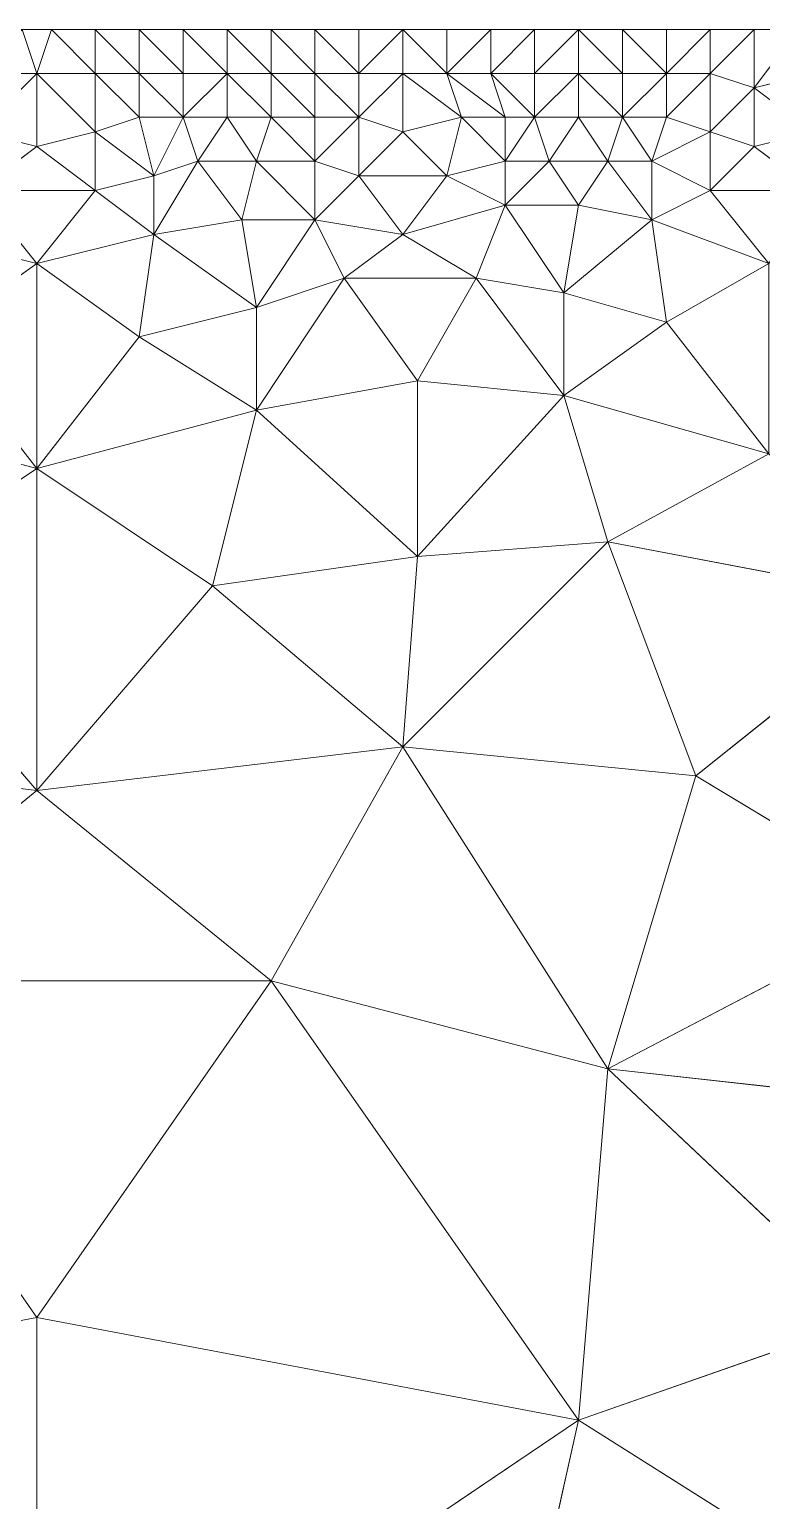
# Model space of a CAD drawing. Header units: metres. Extents: x 0 to 8, y 0 to 4.
# Drawn here: x 6.995 to 7.495, y 2.995 to 4 of the extents above; entities that cross this region are included whole.
import ezdxf

# ---------------------------------------------------------------- set-up
doc = ezdxf.new("R2010")
doc.units = ezdxf.units.M
doc.header["$MEASUREMENT"] = 0
doc.layers.add('losas-1', color=7, linetype='Continuous', lineweight=0)

msp = doc.modelspace()

# ---------------------------------------------------------------- linework, layer by layer
at = {"layer": 'losas-1'}
for p, q in [((8, 4), (6, 4)), ((6.99, 4), (7, 3.97)), ((7.01, 4), (7, 3.97)), ((7.01, 4), (7.04, 3.97)), ((7.07, 3.97), (7.04, 4)), ((7.04, 4), (7.04, 3.97)), ((7.1, 3.97), (7.07, 4)), ((7.07, 4), (7.07, 3.97)), ((7.13, 3.97), (7.1, 4)), ((7.1, 4), (7.1, 3.97)), ((7.16, 3.97), (7.13, 4)), ((7.13, 4), (7.13, 3.97)), ((7.19, 3.97), (7.16, 4)), ((7.16, 4), (7.16, 3.97)), ((7.22, 3.97), (7.19, 4)), ((7.19, 4), (7.19, 3.97)), ((7.22, 4), (7.22, 3.97)), ((7.22, 3.97), (7.25, 4)), ((7.28, 3.97), (7.25, 4)), ((7.25, 4), (7.25, 3.97)), ((7.28, 4), (7.28, 3.97)), ((7.28, 3.97), (7.31, 4)), ((7.31, 4), (7.31, 3.97)), ((7.31, 3.97), (7.34, 4)), ((7.34, 4), (7.34, 3.97)), ((7.34, 3.97), (7.37, 4)), ((7.4, 3.97), (7.37, 4)), ((7.37, 4), (7.37, 3.97)), ((7.43, 3.97), (7.4, 4)), ((7.4, 4), (7.4, 3.97)), ((7.43, 4), (7.43, 3.97)), ((7.43, 3.97), (7.46, 4)), ((7.46, 4), (7.46, 3.97)), ((7.46, 3.97), (7.49, 4)), ((7.49, 4), (7.49, 3.96)), ((7.49, 3.96), (7.52, 4)), ((6.96, 3.97), (7, 3.97)), ((7, 3.97), (6.96, 3.93)), ((7, 3.97), (7.04, 3.97)), ((7, 3.92), (7, 3.97)), ((7, 3.97), (7.04, 3.93)), ((7.04, 3.97), (7.07, 3.97)), ((7.04, 3.93), (7.04, 3.97)), ((7.04, 3.97), (7.07, 3.94)), ((7.07, 3.97), (7.1, 3.97)), ((7.07, 3.94), (7.07, 3.97)), ((7.07, 3.97), (7.1, 3.94)), ((7.1, 3.97), (7.13, 3.97)), ((7.1, 3.94), (7.1, 3.97)), ((7.13, 3.97), (7.1, 3.94)), ((7.13, 3.97), (7.16, 3.97)), ((7.13, 3.94), (7.13, 3.97)), ((7.13, 3.97), (7.16, 3.94)), ((7.16, 3.97), (7.19, 3.97)), ((7.16, 3.94), (7.16, 3.97)), ((7.16, 3.97), (7.19, 3.94)), ((7.19, 3.97), (7.22, 3.97)), ((7.19, 3.94), (7.19, 3.97)), ((7.19, 3.97), (7.22, 3.94)), ((7.22, 3.97), (7.25, 3.97)), ((7.22, 3.94), (7.22, 3.97)), ((7.25, 3.97), (7.22, 3.94)), ((7.25, 3.97), (7.28, 3.97)), ((7.25, 3.93), (7.25, 3.97)), ((7.25, 3.97), (7.29, 3.94)), ((7.28, 3.97), (7.32, 3.94)), ((7.31, 3.97), (7.28, 3.97)), ((7.28, 3.97), (7.29, 3.94)), ((7.32, 3.94), (7.31, 3.97)), ((7.31, 3.97), (7.34, 3.94)), ((7.34, 3.97), (7.31, 3.97)), ((7.34, 3.94), (7.34, 3.97)), ((7.37, 3.97), (7.34, 3.94)), ((7.37, 3.97), (7.34, 3.97)), ((7.37, 3.94), (7.37, 3.97)), ((7.37, 3.97), (7.4, 3.97)), ((7.37, 3.97), (7.4, 3.94)), ((7.4, 3.97), (7.43, 3.97)), ((7.4, 3.94), (7.4, 3.97)), ((7.43, 3.97), (7.4, 3.94)), ((7.43, 3.97), (7.46, 3.97)), ((7.43, 3.94), (7.43, 3.97)), ((7.46, 3.97), (7.43, 3.94)), ((7.46, 3.97), (7.49, 3.96)), ((7.46, 3.93), (7.46, 3.97)), ((7.49, 3.96), (7.53, 3.97)), ((7.49, 3.96), (7.46, 3.93)), ((7.49, 3.92), (7.49, 3.96)), ((7.49, 3.96), (7.53, 3.93)), ((7.07, 3.94), (7.04, 3.93)), ((7.08, 3.9), (7.07, 3.94)), ((7.1, 3.94), (7.07, 3.94)), ((7.1, 3.94), (7.08, 3.9)), ((7.11, 3.91), (7.1, 3.94)), ((7.13, 3.94), (7.1, 3.94)), ((7.13, 3.94), (7.11, 3.91)), ((7.15, 3.91), (7.13, 3.94)), ((7.16, 3.94), (7.13, 3.94)), ((7.16, 3.94), (7.15, 3.91)), ((7.16, 3.94), (7.19, 3.91)), ((7.19, 3.94), (7.16, 3.94)), ((7.19, 3.91), (7.19, 3.94)), ((7.22, 3.94), (7.19, 3.91)), ((7.22, 3.94), (7.19, 3.94)), ((7.22, 3.9), (7.22, 3.94)), ((7.25, 3.93), (7.22, 3.94)), ((7.29, 3.94), (7.25, 3.93)), ((7.29, 3.94), (7.28, 3.9)), ((7.29, 3.94), (7.32, 3.91)), ((7.32, 3.94), (7.29, 3.94)), ((7.32, 3.91), (7.32, 3.94)), ((7.34, 3.94), (7.32, 3.91)), ((7.34, 3.94), (7.32, 3.94)), ((7.35, 3.91), (7.34, 3.94)), ((7.34, 3.94), (7.37, 3.94)), ((7.37, 3.94), (7.35, 3.91)), ((7.39, 3.91), (7.37, 3.94)), ((7.4, 3.94), (7.37, 3.94)), ((7.4, 3.94), (7.39, 3.91)), ((7.4, 3.94), (7.42, 3.91)), ((7.43, 3.94), (7.4, 3.94)), ((7.42, 3.91), (7.43, 3.94)), ((7.46, 3.93), (7.43, 3.94)), ((7, 3.92), (6.96, 3.93)), ((7.04, 3.93), (7, 3.92)), ((7.04, 3.93), (7.08, 3.9)), ((7.04, 3.93), (7.04, 3.89)), ((7.25, 3.93), (7.22, 3.9)), ((7.28, 3.9), (7.25, 3.93)), ((7.46, 3.93), (7.42, 3.91)), ((7.46, 3.89), (7.46, 3.93)), ((7.49, 3.92), (7.46, 3.93)), ((7.53, 3.93), (7.49, 3.92)), ((7, 3.92), (6.96, 3.89)), ((7.04, 3.89), (7, 3.92)), ((7.49, 3.92), (7.46, 3.89)), ((7.53, 3.89), (7.49, 3.92)), ((7.11, 3.91), (7.08, 3.86)), ((7.11, 3.91), (7.08, 3.9)), ((7.14, 3.87), (7.11, 3.91)), ((7.11, 3.91), (7.15, 3.91)), ((7.15, 3.91), (7.14, 3.87)), ((7.15, 3.91), (7.19, 3.87)), ((7.19, 3.91), (7.15, 3.91)), ((7.19, 3.87), (7.19, 3.91)), ((7.22, 3.9), (7.19, 3.91)), ((7.28, 3.9), (7.32, 3.91)), ((7.32, 3.91), (7.35, 3.91)), ((7.35, 3.91), (7.32, 3.88)), ((7.32, 3.91), (7.32, 3.88)), ((7.37, 3.88), (7.35, 3.91)), ((7.35, 3.91), (7.39, 3.91)), ((7.39, 3.91), (7.37, 3.88)), ((7.39, 3.91), (7.42, 3.91)), ((7.39, 3.91), (7.42, 3.87)), ((7.42, 3.87), (7.42, 3.91)), ((7.46, 3.89), (7.42, 3.91)), ((7.08, 3.9), (7.04, 3.89)), ((7.08, 3.86), (7.08, 3.9)), ((7.22, 3.9), (7.19, 3.87)), ((7.25, 3.86), (7.22, 3.9)), ((7.22, 3.9), (7.28, 3.9)), ((7.28, 3.9), (7.25, 3.86)), ((7.32, 3.88), (7.28, 3.9)), ((7, 3.84), (6.96, 3.89)), ((6.96, 3.89), (7.04, 3.89)), ((7.04, 3.89), (7, 3.84)), ((7.08, 3.86), (7.04, 3.89)), ((7.46, 3.89), (7.42, 3.87)), ((7.5, 3.84), (7.46, 3.89)), ((7.46, 3.89), (7.53, 3.89)), ((7.32, 3.88), (7.25, 3.86)), ((7.32, 3.88), (7.3, 3.83)), ((7.32, 3.88), (7.36, 3.82)), ((7.37, 3.88), (7.32, 3.88)), ((7.36, 3.82), (7.37, 3.88)), ((7.42, 3.87), (7.37, 3.88)), ((7.14, 3.87), (7.08, 3.86)), ((7.19, 3.87), (7.14, 3.87)), ((7.14, 3.87), (7.15, 3.81)), ((7.19, 3.87), (7.15, 3.81)), ((7.21, 3.83), (7.19, 3.87)), ((7.25, 3.86), (7.19, 3.87)), ((7.42, 3.87), (7.36, 3.82)), ((7.43, 3.8), (7.42, 3.87)), ((7.5, 3.84), (7.42, 3.87)), ((7, 3.84), (6.92, 3.86)), ((7.08, 3.86), (7, 3.84)), ((7.08, 3.86), (7.07, 3.79)), ((7.08, 3.86), (7.15, 3.81)), ((7.25, 3.86), (7.21, 3.83)), ((7.3, 3.83), (7.25, 3.86)), ((7, 3.84), (6.93, 3.79)), ((7.07, 3.79), (7, 3.84)), ((7, 3.84), (7, 3.7)), ((7.5, 3.84), (7.43, 3.8)), ((7.15, 3.81), (7.21, 3.83)), ((7.21, 3.83), (7.15, 3.74)), ((7.26, 3.76), (7.21, 3.83)), ((7.21, 3.83), (7.3, 3.83)), ((7.3, 3.83), (7.26, 3.76)), ((7.3, 3.83), (7.36, 3.82)), ((7.36, 3.75), (7.3, 3.83)), ((7.36, 3.82), (7.43, 3.8)), ((7.36, 3.75), (7.36, 3.82)), ((7.15, 3.81), (7.07, 3.79)), ((7.15, 3.81), (7.15, 3.74)), ((7.43, 3.8), (7.36, 3.75)), ((7.5, 3.71), (7.43, 3.8)), ((7, 3.7), (6.93, 3.79)), ((7.07, 3.79), (7, 3.7)), ((7.15, 3.74), (7.07, 3.79)), ((7.26, 3.76), (7.15, 3.74)), ((7.26, 3.64), (7.26, 3.76)), ((7.36, 3.75), (7.26, 3.76)), ((7.36, 3.75), (7.26, 3.64)), ((7.39, 3.65), (7.36, 3.75)), ((7.5, 3.71), (7.36, 3.75)), ((7, 3.7), (6.85, 3.74)), ((7.15, 3.74), (7, 3.7)), ((7.15, 3.74), (7.12, 3.62)), ((7.15, 3.74), (7.26, 3.64)), ((7.5, 3.71), (7.39, 3.65)), ((7, 3.7), (6.88, 3.62)), ((7.12, 3.62), (7, 3.7)), ((7, 3.7), (7, 3.48)), ((7.39, 3.65), (7.25, 3.51)), ((7.26, 3.64), (7.39, 3.65)), ((7.45, 3.49), (7.39, 3.65)), ((7.39, 3.65), (7.6, 3.61)), ((7.12, 3.62), (7.26, 3.64)), ((7.26, 3.64), (7.25, 3.51)), ((7, 3.48), (6.88, 3.62)), ((7.12, 3.62), (7, 3.48)), ((7.25, 3.51), (7.12, 3.62)), ((7.6, 3.61), (7.45, 3.49)), ((7, 3.48), (6.75, 3.51)), ((7.25, 3.51), (7, 3.48)), ((7.25, 3.51), (7.16, 3.35)), ((7.25, 3.51), (7.39, 3.29)), ((7.45, 3.49), (7.25, 3.51)), ((7.39, 3.29), (7.45, 3.49)), ((7.6, 3.4), (7.45, 3.49)), ((7, 3.48), (6.84, 3.35)), ((7.16, 3.35), (7, 3.48)), ((7.6, 3.4), (7.39, 3.29)), ((7, 3.12), (6.84, 3.35)), ((7.16, 3.35), (6.84, 3.35)), ((7.16, 3.35), (7, 3.12)), ((7.16, 3.35), (7.39, 3.29)), ((7.16, 3.35), (7.37, 3.05)), ((7.39, 3.29), (7.37, 3.05)), ((7.57, 3.12), (7.39, 3.29)), ((7.57, 3.27), (7.39, 3.29)), ((7, 3.12), (6.63, 3.05)), ((7, 2.8), (7, 3.12)), ((7.37, 3.05), (7, 3.12)), ((7.57, 3.12), (7.37, 3.05)), ((7.37, 3.05), (7, 2.8)), ((7.31, 2.78), (7.37, 3.05)), ((7.56, 2.93), (7.37, 3.05))]:
    msp.add_line(p, q, dxfattribs=at)
for points in [[(7, 3.97), (6.99, 4), (6.96, 3.97)], [(7.04, 3.97), (7.01, 4), (7, 3.97)], [(7.07, 3.97), (7.04, 4), (7.04, 3.97)], [(7.1, 3.97), (7.07, 4), (7.07, 3.97)], [(7.13, 3.97), (7.1, 4), (7.1, 3.97)], [(7.16, 3.97), (7.13, 4), (7.13, 3.97)], [(7.19, 3.97), (7.16, 4), (7.16, 3.97)], [(7.22, 3.97), (7.19, 4), (7.19, 3.97)], [(7.25, 4), (7.22, 3.97), (7.25, 3.97)], [(7.28, 3.97), (7.25, 4), (7.25, 3.97)], [(7.31, 4), (7.28, 3.97), (7.31, 3.97)], [(7.34, 4), (7.31, 3.97), (7.34, 3.97)], [(7.37, 4), (7.34, 3.97), (7.37, 3.97)], [(7.4, 3.97), (7.37, 4), (7.37, 3.97)], [(7.43, 3.97), (7.4, 4), (7.4, 3.97)], [(7.46, 4), (7.43, 3.97), (7.46, 3.97)], [(7.49, 4), (7.46, 3.97), (7.49, 3.96)], [(7.52, 4), (7.49, 3.96), (7.53, 3.97)], [(6.96, 3.93), (7, 3.92), (7, 3.97)], [(6.96, 3.93), (7, 3.97), (6.96, 3.97)], [(7, 3.97), (7.04, 3.93), (7.04, 3.97)], [(7, 3.92), (7.04, 3.93), (7, 3.97)], [(7.04, 3.97), (7.07, 3.94), (7.07, 3.97)], [(7.04, 3.93), (7.07, 3.94), (7.04, 3.97)], [(7.07, 3.97), (7.1, 3.94), (7.1, 3.97)], [(7.07, 3.94), (7.1, 3.94), (7.07, 3.97)], [(7.1, 3.94), (7.13, 3.94), (7.13, 3.97)], [(7.1, 3.94), (7.13, 3.97), (7.1, 3.97)], [(7.13, 3.97), (7.16, 3.94), (7.16, 3.97)], [(7.13, 3.94), (7.16, 3.94), (7.13, 3.97)], [(7.16, 3.97), (7.19, 3.94), (7.19, 3.97)], [(7.16, 3.94), (7.19, 3.94), (7.16, 3.97)], [(7.19, 3.97), (7.22, 3.94), (7.22, 3.97)], [(7.19, 3.94), (7.22, 3.94), (7.19, 3.97)], [(7.22, 3.94), (7.25, 3.93), (7.25, 3.97)], [(7.22, 3.94), (7.25, 3.97), (7.22, 3.97)], [(7.25, 3.97), (7.29, 3.94), (7.28, 3.97)], [(7.25, 3.93), (7.29, 3.94), (7.25, 3.97)], [(7.28, 3.97), (7.32, 3.94), (7.31, 3.97)], [(7.29, 3.94), (7.32, 3.94), (7.28, 3.97)], [(7.31, 3.97), (7.34, 3.94), (7.34, 3.97)], [(7.32, 3.94), (7.34, 3.94), (7.31, 3.97)], [(7.34, 3.94), (7.37, 3.94), (7.37, 3.97)], [(7.34, 3.94), (7.37, 3.97), (7.34, 3.97)], [(7.37, 3.97), (7.4, 3.94), (7.4, 3.97)], [(7.37, 3.94), (7.4, 3.94), (7.37, 3.97)], [(7.4, 3.94), (7.43, 3.94), (7.43, 3.97)], [(7.4, 3.94), (7.43, 3.97), (7.4, 3.97)], [(7.43, 3.94), (7.46, 3.93), (7.46, 3.97)], [(7.43, 3.94), (7.46, 3.97), (7.43, 3.97)], [(7.46, 3.93), (7.49, 3.96), (7.46, 3.97)], [(7.49, 3.96), (7.53, 3.93), (7.53, 3.97)], [(7.46, 3.93), (7.49, 3.92), (7.49, 3.96)], [(7.49, 3.92), (7.53, 3.93), (7.49, 3.96)], [(7.04, 3.93), (7.08, 3.9), (7.07, 3.94)], [(7.08, 3.9), (7.1, 3.94), (7.07, 3.94)], [(7.08, 3.9), (7.11, 3.91), (7.1, 3.94)], [(7.11, 3.91), (7.13, 3.94), (7.1, 3.94)], [(7.11, 3.91), (7.15, 3.91), (7.13, 3.94)], [(7.15, 3.91), (7.16, 3.94), (7.13, 3.94)], [(7.15, 3.91), (7.19, 3.91), (7.16, 3.94)], [(7.16, 3.94), (7.19, 3.91), (7.19, 3.94)], [(7.19, 3.91), (7.22, 3.9), (7.22, 3.94)], [(7.19, 3.91), (7.22, 3.94), (7.19, 3.94)], [(7.22, 3.9), (7.25, 3.93), (7.22, 3.94)], [(7.28, 3.9), (7.29, 3.94), (7.25, 3.93)], [(7.28, 3.9), (7.32, 3.91), (7.29, 3.94)], [(7.29, 3.94), (7.32, 3.91), (7.32, 3.94)], [(7.32, 3.91), (7.35, 3.91), (7.34, 3.94)], [(7.32, 3.91), (7.34, 3.94), (7.32, 3.94)], [(7.35, 3.91), (7.37, 3.94), (7.34, 3.94)], [(7.35, 3.91), (7.39, 3.91), (7.37, 3.94)], [(7.39, 3.91), (7.4, 3.94), (7.37, 3.94)], [(7.39, 3.91), (7.42, 3.91), (7.4, 3.94)], [(7.4, 3.94), (7.42, 3.91), (7.43, 3.94)], [(7.42, 3.91), (7.46, 3.93), (7.43, 3.94)], [(6.96, 3.89), (7, 3.92), (6.96, 3.93)], [(7.04, 3.89), (7.04, 3.93), (7, 3.92)], [(7.04, 3.89), (7.08, 3.9), (7.04, 3.93)], [(7.22, 3.9), (7.28, 3.9), (7.25, 3.93)], [(7.42, 3.91), (7.46, 3.89), (7.46, 3.93)], [(7.46, 3.89), (7.49, 3.92), (7.46, 3.93)], [(7.53, 3.89), (7.53, 3.93), (7.49, 3.92)], [(6.96, 3.89), (7.04, 3.89), (7, 3.92)], [(7.46, 3.89), (7.53, 3.89), (7.49, 3.92)], [(7.11, 3.91), (7.08, 3.86), (7.14, 3.87)], [(7.08, 3.9), (7.08, 3.86), (7.11, 3.91)], [(7.14, 3.87), (7.15, 3.91), (7.11, 3.91)], [(7.14, 3.87), (7.19, 3.87), (7.15, 3.91)], [(7.15, 3.91), (7.19, 3.87), (7.19, 3.91)], [(7.19, 3.87), (7.22, 3.9), (7.19, 3.91)], [(7.32, 3.88), (7.32, 3.91), (7.28, 3.9)], [(7.32, 3.88), (7.37, 3.88), (7.35, 3.91)], [(7.32, 3.88), (7.35, 3.91), (7.32, 3.91)], [(7.37, 3.88), (7.39, 3.91), (7.35, 3.91)], [(7.37, 3.88), (7.42, 3.87), (7.39, 3.91)], [(7.39, 3.91), (7.42, 3.87), (7.42, 3.91)], [(7.42, 3.87), (7.46, 3.89), (7.42, 3.91)], [(7.08, 3.86), (7.08, 3.9), (7.04, 3.89)], [(7.19, 3.87), (7.25, 3.86), (7.22, 3.9)], [(7.25, 3.86), (7.28, 3.9), (7.22, 3.9)], [(7.25, 3.86), (7.32, 3.88), (7.28, 3.9)], [(6.92, 3.86), (7, 3.84), (6.96, 3.89)], [(7, 3.84), (7.04, 3.89), (6.96, 3.89)], [(7, 3.84), (7.08, 3.86), (7.04, 3.89)], [(7.42, 3.87), (7.5, 3.84), (7.46, 3.89)], [(7.5, 3.84), (7.53, 3.89), (7.46, 3.89)], [(7.25, 3.86), (7.3, 3.83), (7.32, 3.88)], [(7.3, 3.83), (7.36, 3.82), (7.32, 3.88)], [(7.32, 3.88), (7.36, 3.82), (7.37, 3.88)], [(7.36, 3.82), (7.42, 3.87), (7.37, 3.88)], [(7.08, 3.86), (7.15, 3.81), (7.14, 3.87)], [(7.15, 3.81), (7.19, 3.87), (7.14, 3.87)], [(7.15, 3.81), (7.21, 3.83), (7.19, 3.87)], [(7.19, 3.87), (7.21, 3.83), (7.25, 3.86)], [(7.36, 3.82), (7.43, 3.8), (7.42, 3.87)], [(7.42, 3.87), (7.43, 3.8), (7.5, 3.84)], [(6.92, 3.86), (6.93, 3.79), (7, 3.84)], [(7, 3.84), (7.07, 3.79), (7.08, 3.86)], [(7.07, 3.79), (7.15, 3.81), (7.08, 3.86)], [(7.21, 3.83), (7.3, 3.83), (7.25, 3.86)], [(7, 3.7), (7, 3.84), (6.93, 3.79)], [(7, 3.7), (7.07, 3.79), (7, 3.84)], [(7.5, 3.71), (7.5, 3.84), (7.43, 3.8)], [(7.15, 3.74), (7.26, 3.76), (7.21, 3.83)], [(7.15, 3.74), (7.21, 3.83), (7.15, 3.81)], [(7.26, 3.76), (7.3, 3.83), (7.21, 3.83)], [(7.3, 3.83), (7.26, 3.76), (7.36, 3.75)], [(7.3, 3.83), (7.36, 3.75), (7.36, 3.82)], [(7.36, 3.75), (7.43, 3.8), (7.36, 3.82)], [(7.15, 3.74), (7.15, 3.81), (7.07, 3.79)], [(7.36, 3.75), (7.5, 3.71), (7.43, 3.8)], [(6.85, 3.74), (7, 3.7), (6.93, 3.79)], [(7, 3.7), (7.15, 3.74), (7.07, 3.79)], [(7.15, 3.74), (7.26, 3.64), (7.26, 3.76)], [(7.26, 3.64), (7.36, 3.75), (7.26, 3.76)], [(7.26, 3.64), (7.39, 3.65), (7.36, 3.75)], [(7.36, 3.75), (7.39, 3.65), (7.5, 3.71)], [(6.85, 3.74), (6.88, 3.62), (7, 3.7)], [(7, 3.7), (7.12, 3.62), (7.15, 3.74)], [(7.12, 3.62), (7.26, 3.64), (7.15, 3.74)], [(7.39, 3.65), (7.6, 3.61), (7.5, 3.71)], [(7, 3.48), (7, 3.7), (6.88, 3.62)], [(7, 3.48), (7.12, 3.62), (7, 3.7)], [(7.39, 3.65), (7.25, 3.51), (7.45, 3.49)], [(7.26, 3.64), (7.25, 3.51), (7.39, 3.65)], [(7.45, 3.49), (7.6, 3.61), (7.39, 3.65)], [(7.25, 3.51), (7.26, 3.64), (7.12, 3.62)], [(6.75, 3.51), (7, 3.48), (6.88, 3.62)], [(7, 3.48), (7.25, 3.51), (7.12, 3.62)], [(7.6, 3.4), (7.6, 3.61), (7.45, 3.49)], [(6.75, 3.51), (6.84, 3.35), (7, 3.48)], [(7, 3.48), (7.16, 3.35), (7.25, 3.51)], [(7.16, 3.35), (7.39, 3.29), (7.25, 3.51)], [(7.25, 3.51), (7.39, 3.29), (7.45, 3.49)], [(7.45, 3.49), (7.39, 3.29), (7.6, 3.4)], [(6.84, 3.35), (7.16, 3.35), (7, 3.48)], [(7.6, 3.4), (7.39, 3.29), (7.57, 3.27)], [(6.84, 3.35), (6.63, 3.05), (7, 3.12)], [(6.84, 3.35), (7, 3.12), (7.16, 3.35)], [(7.37, 3.05), (7.16, 3.35), (7, 3.12)], [(7.37, 3.05), (7.39, 3.29), (7.16, 3.35)], [(7.39, 3.29), (7.37, 3.05), (7.57, 3.12)], [(7.39, 3.29), (7.57, 3.12), (7.57, 3.27)], [(6.63, 3.05), (7, 2.8), (7, 3.12)], [(7, 2.8), (7.37, 3.05), (7, 3.12)], [(7.56, 2.93), (7.57, 3.12), (7.37, 3.05)], [(6.69, 2.78), (7, 2.8), (6.63, 3.05)], [(7, 2.8), (7.31, 2.78), (7.37, 3.05)], [(7.37, 3.05), (7.31, 2.78), (7.56, 2.93)]]:
    msp.add_3dface(points, dxfattribs=at)
for points, invisible_edges in [([(7.01, 4), (6.99, 4), (7, 3.97)], 1), ([(7.04, 3.97), (7.04, 4), (7.01, 4)], 2), ([(7.07, 4), (7.04, 4), (7.07, 3.97)], 1), ([(7.1, 4), (7.07, 4), (7.1, 3.97)], 1), ([(7.13, 4), (7.1, 4), (7.13, 3.97)], 1), ([(7.16, 4), (7.13, 4), (7.16, 3.97)], 1), ([(7.19, 4), (7.16, 4), (7.19, 3.97)], 1), ([(7.22, 4), (7.19, 4), (7.22, 3.97)], 1), ([(7.25, 4), (7.22, 4), (7.22, 3.97)], 1), ([(7.28, 4), (7.25, 4), (7.28, 3.97)], 1), ([(7.31, 4), (7.28, 4), (7.28, 3.97)], 1), ([(7.34, 4), (7.31, 4), (7.31, 3.97)], 1), ([(7.37, 4), (7.34, 4), (7.34, 3.97)], 1), ([(7.4, 4), (7.37, 4), (7.4, 3.97)], 1), ([(7.43, 4), (7.4, 4), (7.43, 3.97)], 1), ([(7.46, 4), (7.43, 4), (7.43, 3.97)], 1), ([(7.49, 4), (7.46, 4), (7.46, 3.97)], 1), ([(7.52, 4), (7.49, 4), (7.49, 3.96)], 1)]:
    msp.add_3dface(points, dxfattribs=dict(at, invisible_edges=invisible_edges))

doc.saveas('drawing.dxf')
